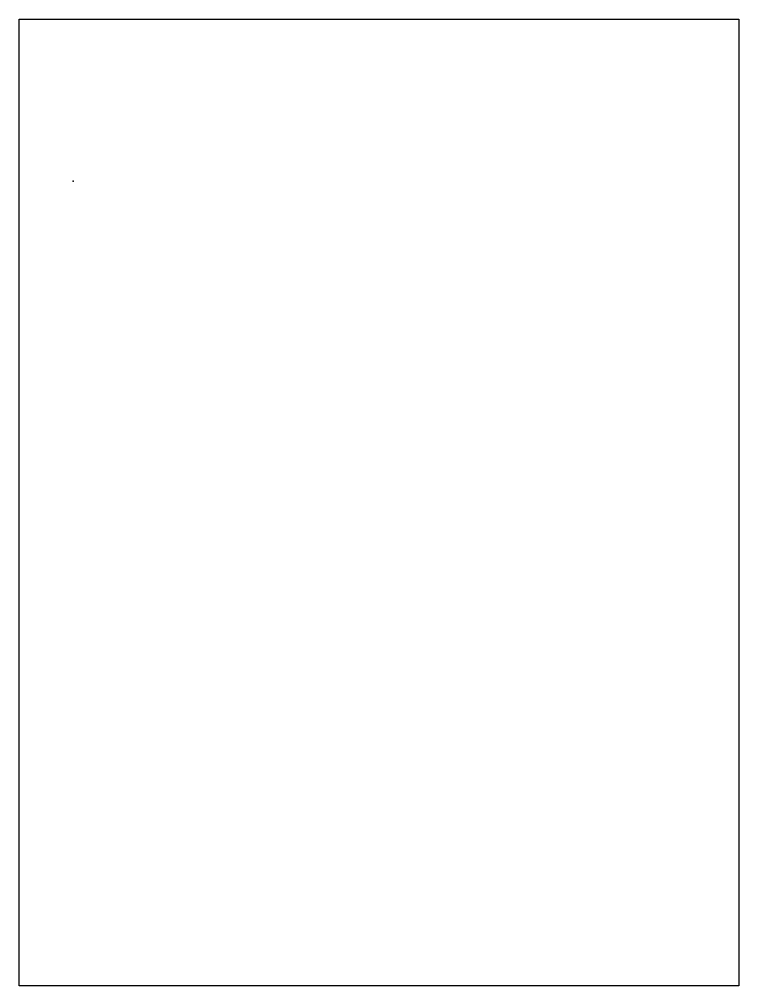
# Model space of a CAD drawing. Header units: millimetres. Extents: x -10.5 to -3.8, y -8.99 to 0.01.
import ezdxf

# ---------------------------------------------------------------- set-up
doc = ezdxf.new("R2010")
doc.units = ezdxf.units.MM
doc.layers.get('0').update_dxf_attribs({"linetype": 'CONTINUOUS'})

msp = doc.modelspace()

# ---------------------------------------------------------------- linework, layer by layer
msp.add_lwpolyline([(-10.5, 0.007), (-3.8, 0.007), (-3.8, -8.993), (-10.5, -8.993)], close=True)
msp.add_point((-10, -1.5))

doc.saveas('drawing.dxf')
